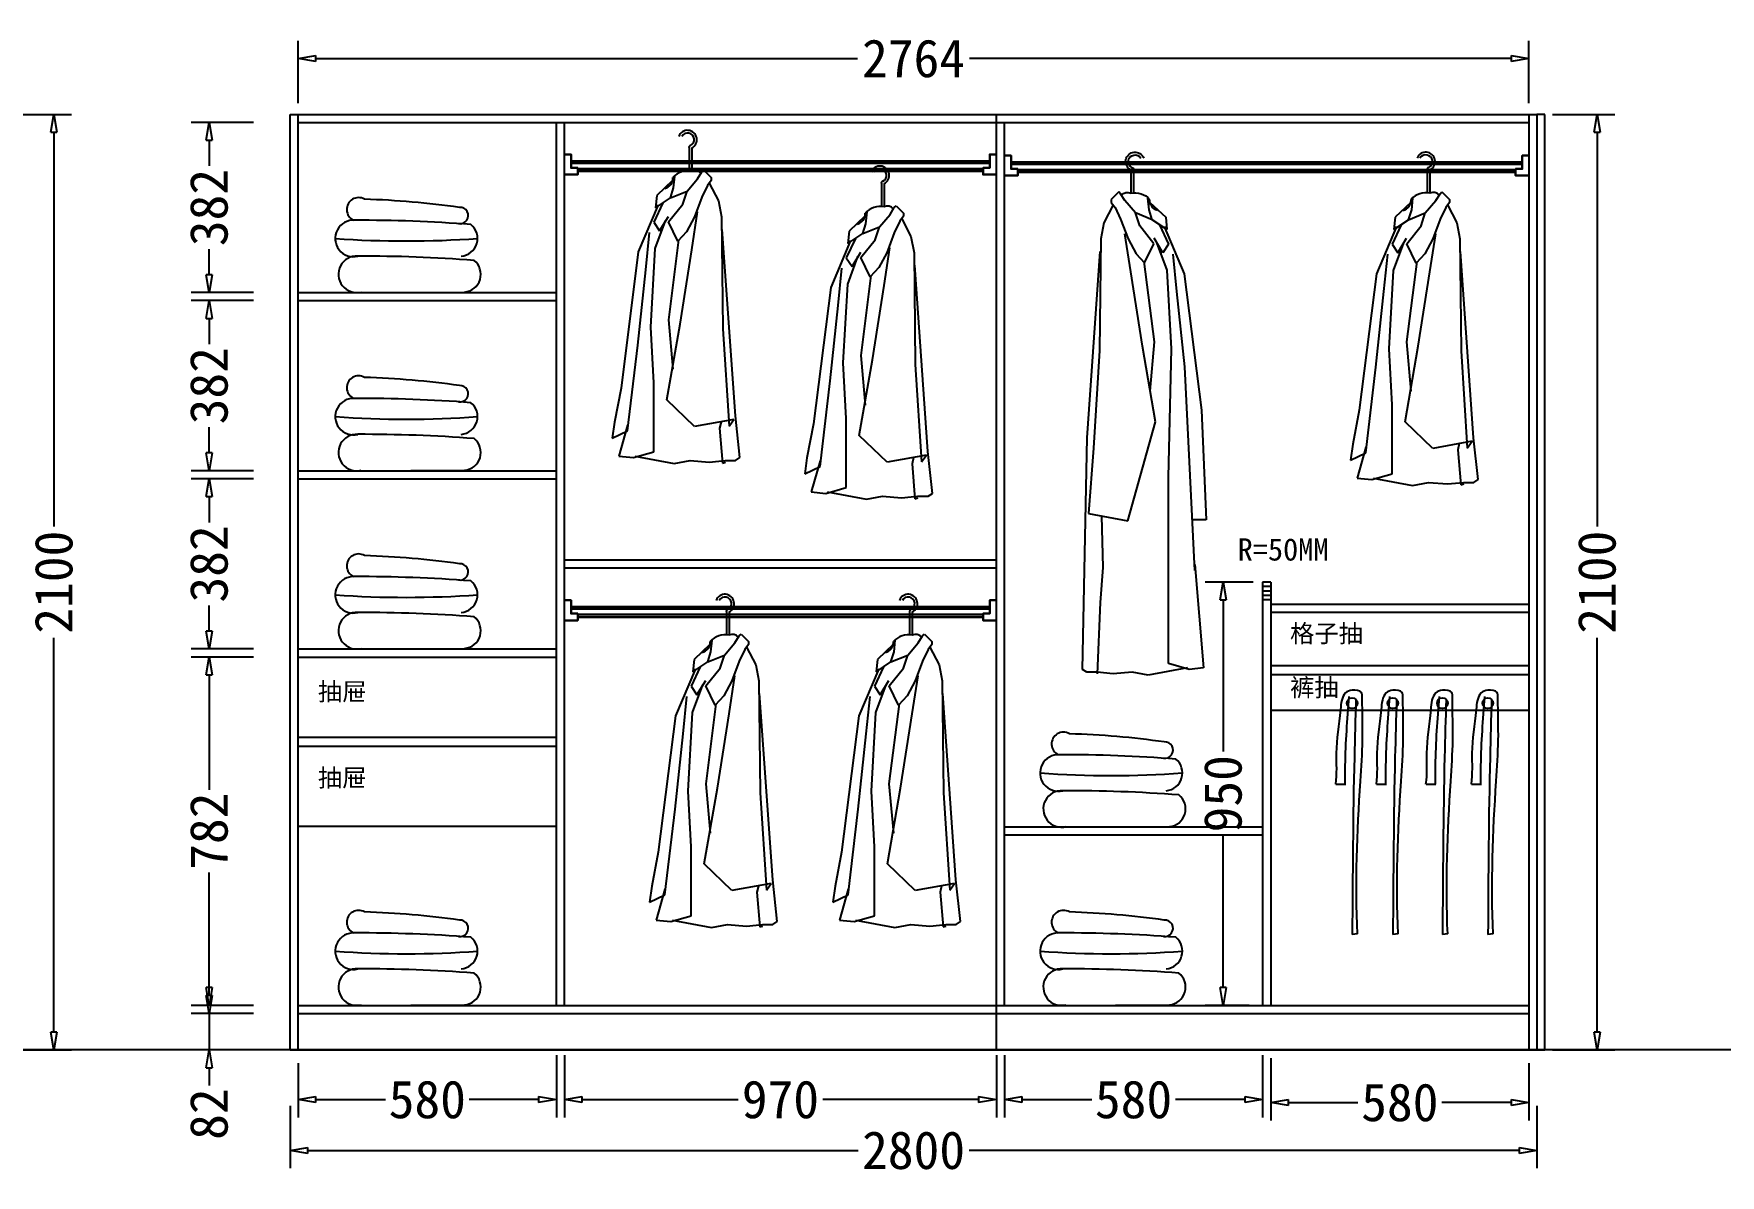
# Model space of a CAD drawing. Header units: millimetres. Extents: x 304407 to 361076, y -1262425 to -1203358.
# Drawn here: x 315719 to 319507, y -1249130 to -1246567 of the extents above; entities that cross this region are included whole.
import ezdxf

# ---------------------------------------------------------------- set-up
doc = ezdxf.new("R2010")
doc.units = ezdxf.units.MM
doc.header["$LTSCALE"] = 20
doc.layers.get('Defpoints').update_dxf_attribs({"color": 250})
for name, color, linetype in [('4', 1, 'Continuous'), ('6', 6, 'Continuous'), ('8', 8, 'Continuous'), ('LAYER10', 11, 'Continuous'), ('LAYER8', 11, 'Continuous'), ('图层3', 4, 'Continuous'), ('墙体', 40, 'Continuous')]:
    doc.layers.add(name, color=color, linetype=linetype)
doc.styles.get("Standard").update_dxf_attribs({"font": 'SimSun.ttf', "height": 85})
doc.styles.add('text', font='SimSun.ttf', dxfattribs={"height": 85})
doc.dimstyles.new('周文晶', dxfattribs={"dimtxt": 70, "dimasz": 40, "dimexe": 40, "dimexo": 30, "dimgap": 10, "dimtad": 0, "dimdec": 0, "dimtxsty": 'Standard', "dimblk": 'CLOSEDBLANK', "dimcen": 200, "dimclrd": 256, "dimclre": 256, "dimadec": 0, "dimazin": 0, "dimtfac": 1, "dimtdec": 0, "dimtmove": 0, "dimatfit": 3, "dimldrblk": 'CLOSEDBLANK', "dimfxl": 100, "dimfxlon": 1, "dimarcsym": 0})

# ---------------------------------------------------------------- blocks, each defined once
blk = doc.blocks.new('_ClosedBlank')
at = {"color": 0, "linetype": 'ByBlock', "lineweight": -2}
for p, q in [((-1, 0.167), (0, 0)), ((-1, 0.167), (-1, -0.167)), ((0, 0), (-1, -0.167))]:
    blk.add_line(p, q, dxfattribs=at)
blk = doc.blocks.new('*D1929')
at = {"lineweight": -2, "transparency": 16777216}
for p, q in [((316313.1, -1248878.6), (316313.1, -1249000.2)), ((316893.1, -1248860.2), (316893.1, -1249000.2)), ((316353.1, -1248960.2), (316509.1, -1248960.2)), ((316853.1, -1248960.2), (316697.2, -1248960.2))]:
    blk.add_line(p, q, dxfattribs=at)
at = {"layer": 'Defpoints', "color": 0, "transparency": 16777216}
for p in [(316893.1, -1248748.6), (316313.1, -1248848.6), (316893.1, -1248960.2)]:
    blk.add_point(p, dxfattribs=at)
at = {"lineweight": -2, "transparency": 16777216, "xscale": 40, "yscale": 40, "zscale": 40, "rotation": 180}
blk.add_blockref('_ClosedBlank', (316313.1, -1248960.2), dxfattribs=at)
at = {"lineweight": -2, "transparency": 16777216, "xscale": 40, "yscale": 40, "zscale": 40}
blk.add_blockref('_ClosedBlank', (316893.1, -1248960.2), dxfattribs=at)
at = {"color": 0, "transparency": 16777216, "insert": (316603.1, -1248960.2), "char_height": 85, "attachment_point": 5}
blk.add_mtext('580', dxfattribs=at)
blk = doc.blocks.new('*D1930')
at = {"lineweight": -2, "transparency": 16777216}
for p, q in [((317899.1, -1248860.2), (317899.1, -1249000.2)), ((318479.1, -1248860.2), (318479.1, -1249000.2)), ((317939.1, -1248960.2), (318095.1, -1248960.2)), ((318439.1, -1248960.2), (318283.2, -1248960.2))]:
    blk.add_line(p, q, dxfattribs=at)
at = {"layer": 'Defpoints', "color": 0, "transparency": 16777216}
for p in [(317899.1, -1246766.6), (318479.1, -1248748.6), (318479.1, -1248960.2)]:
    blk.add_point(p, dxfattribs=at)
at = {"lineweight": -2, "transparency": 16777216, "xscale": 40, "yscale": 40, "zscale": 40, "rotation": 180}
blk.add_blockref('_ClosedBlank', (317899.1, -1248960.2), dxfattribs=at)
at = {"lineweight": -2, "transparency": 16777216, "xscale": 40, "yscale": 40, "zscale": 40}
blk.add_blockref('_ClosedBlank', (318479.1, -1248960.2), dxfattribs=at)
at = {"color": 0, "transparency": 16777216, "insert": (318189.1, -1248960.2), "char_height": 85, "attachment_point": 5}
blk.add_mtext('580', dxfattribs=at)
blk = doc.blocks.new('*D1931')
at = {"lineweight": -2, "transparency": 16777216}
for p, q in [((316313.1, -1246723.2), (316313.1, -1246583.2)), ((319077.1, -1246723.2), (319077.1, -1246583.2)), ((316353.1, -1246623.2), (317569.4, -1246623.2)), ((319037.1, -1246623.2), (317820.8, -1246623.2))]:
    blk.add_line(p, q, dxfattribs=at)
at = {"layer": 'Defpoints', "color": 0, "transparency": 16777216}
for p in [(319077.1, -1246623.2), (316313.1, -1246766.6), (319077.1, -1246766.6)]:
    blk.add_point(p, dxfattribs=at)
at = {"lineweight": -2, "transparency": 16777216, "xscale": 40, "yscale": 40, "zscale": 40, "rotation": 180}
blk.add_blockref('_ClosedBlank', (316313.1, -1246623.2), dxfattribs=at)
at = {"lineweight": -2, "transparency": 16777216, "xscale": 40, "yscale": 40, "zscale": 40}
blk.add_blockref('_ClosedBlank', (319077.1, -1246623.2), dxfattribs=at)
at = {"color": 0, "transparency": 16777216, "insert": (317695.1, -1246623.2), "char_height": 85, "attachment_point": 5}
blk.add_mtext('2764', dxfattribs=at)
blk = doc.blocks.new('*D1932')
at = {"lineweight": -2, "transparency": 16777216}
for p, q in [((316295.1, -1248974.2), (316295.1, -1249114.2)), ((319095.1, -1248974.2), (319095.1, -1249114.2)), ((316335.1, -1249074.2), (317570.4, -1249074.2)), ((319055.1, -1249074.2), (317819.9, -1249074.2))]:
    blk.add_line(p, q, dxfattribs=at)
at = {"layer": 'Defpoints', "color": 0, "transparency": 16777216}
for p in [(316295.1, -1248848.6), (319095.1, -1248848.6), (319095.1, -1249074.2)]:
    blk.add_point(p, dxfattribs=at)
at = {"lineweight": -2, "transparency": 16777216, "xscale": 40, "yscale": 40, "zscale": 40, "rotation": 180}
blk.add_blockref('_ClosedBlank', (316295.1, -1249074.2), dxfattribs=at)
at = {"lineweight": -2, "transparency": 16777216, "xscale": 40, "yscale": 40, "zscale": 40}
blk.add_blockref('_ClosedBlank', (319095.1, -1249074.2), dxfattribs=at)
at = {"color": 0, "transparency": 16777216, "insert": (317695.1, -1249074.2), "char_height": 85, "attachment_point": 5}
blk.add_mtext('2800', dxfattribs=at)
blk = doc.blocks.new('*D1933')
at = {"lineweight": -2, "transparency": 16777216}
for p, q in [((319130, -1246748.6), (319270, -1246748.6)), ((319230, -1246788.6), (319230, -1247673.9)), ((319230, -1248808.6), (319230, -1247923.4)), ((319130, -1248848.6), (319270, -1248848.6))]:
    blk.add_line(p, q, dxfattribs=at)
at = {"layer": 'Defpoints', "color": 0, "transparency": 16777216}
for p in [(319095.1, -1246748.6), (319230, -1246748.6), (319095.1, -1248848.6)]:
    blk.add_point(p, dxfattribs=at)
at = {"lineweight": -2, "transparency": 16777216, "xscale": 40, "yscale": 40, "zscale": 40}
for p, rotation in [((319230, -1246748.6), 90), ((319230, -1248848.6), 270)]:
    blk.add_blockref('_ClosedBlank', p, dxfattribs=dict(at, rotation=rotation))
at = {"color": 0, "transparency": 16777216, "insert": (319230, -1247798.6), "char_height": 85, "attachment_point": 5, "rotation": 90}
blk.add_mtext('2100', dxfattribs=at)
blk = doc.blocks.new('*D1934')
at = {"lineweight": -2, "transparency": 16777216}
for p, q in [((318458.1, -1247798.6), (318350.1, -1247798.6)), ((318390.1, -1247838.6), (318390.1, -1248178.6)), ((318390.1, -1248708.6), (318390.1, -1248368.6)), ((318449.1, -1248748.6), (318350.1, -1248748.6))]:
    blk.add_line(p, q, dxfattribs=at)
at = {"layer": 'Defpoints', "color": 0, "transparency": 16777216}
for p in [(318488.1, -1247798.6), (318390.1, -1248748.6), (318479.1, -1248748.6)]:
    blk.add_point(p, dxfattribs=at)
at = {"lineweight": -2, "transparency": 16777216, "xscale": 40, "yscale": 40, "zscale": 40}
for p, rotation in [((318390.1, -1247798.6), 90), ((318390.1, -1248748.6), 270)]:
    blk.add_blockref('_ClosedBlank', p, dxfattribs=dict(at, rotation=rotation))
at = {"color": 0, "transparency": 16777216, "insert": (318390.1, -1248273.6), "char_height": 85, "attachment_point": 5, "rotation": 90}
blk.add_mtext('950', dxfattribs=at)
blk = doc.blocks.new('*D1935')
at = {"lineweight": -2, "transparency": 16777216}
for p, q in [((318497.1, -1248866.8), (318497.1, -1249006.8)), ((319077.1, -1248878.6), (319077.1, -1249006.8)), ((318537.1, -1248966.8), (318693.1, -1248966.8)), ((319037.1, -1248966.8), (318881.2, -1248966.8))]:
    blk.add_line(p, q, dxfattribs=at)
at = {"layer": 'Defpoints', "color": 0, "transparency": 16777216}
for p in [(318497.1, -1248748.6), (319077.1, -1248848.6), (319077.1, -1248966.8)]:
    blk.add_point(p, dxfattribs=at)
at = {"lineweight": -2, "transparency": 16777216, "xscale": 40, "yscale": 40, "zscale": 40, "rotation": 180}
blk.add_blockref('_ClosedBlank', (318497.1, -1248966.8), dxfattribs=at)
at = {"lineweight": -2, "transparency": 16777216, "xscale": 40, "yscale": 40, "zscale": 40}
blk.add_blockref('_ClosedBlank', (319077.1, -1248966.8), dxfattribs=at)
at = {"color": 0, "transparency": 16777216, "insert": (318787.1, -1248966.8), "char_height": 85, "attachment_point": 5}
blk.add_mtext('580', dxfattribs=at)
blk = doc.blocks.new('*D1936')
at = {"lineweight": -2, "transparency": 16777216}
for p, q in [((316112.9, -1248726.6), (316112.9, -1248686.6)), ((316212.9, -1248766.6), (316072.9, -1248766.6)), ((316112.9, -1248766.6), (316112.9, -1248848.6)), ((316212.9, -1248848.6), (316072.9, -1248848.6)), ((316112.9, -1248888.6), (316112.9, -1248928.6))]:
    blk.add_line(p, q, dxfattribs=at)
at = {"layer": 'Defpoints', "color": 0, "transparency": 16777216}
for p in [(316112.9, -1248766.6), (316313.1, -1248766.6), (316295.1, -1248848.6)]:
    blk.add_point(p, dxfattribs=at)
at = {"lineweight": -2, "transparency": 16777216, "xscale": 40, "yscale": 40, "zscale": 40}
for p, rotation in [((316112.9, -1248766.6), 270), ((316112.9, -1248848.6), 90)]:
    blk.add_blockref('_ClosedBlank', p, dxfattribs=dict(at, rotation=rotation))
at = {"color": 0, "transparency": 16777216, "insert": (316112.9, -1248992.7), "char_height": 85, "attachment_point": 5, "rotation": 90}
blk.add_mtext('82', dxfattribs=at)
blk = doc.blocks.new('*D1937')
at = {"lineweight": -2, "transparency": 16777216}
for p, q in [((316212.9, -1247966.6), (316072.9, -1247966.6)), ((316112.9, -1248006.6), (316112.9, -1248264.5)), ((316112.9, -1248708.6), (316112.9, -1248450.7)), ((316212.9, -1248748.6), (316072.9, -1248748.6))]:
    blk.add_line(p, q, dxfattribs=at)
at = {"layer": 'Defpoints', "color": 0, "transparency": 16777216}
for p in [(316112.9, -1247966.6), (316313.1, -1247966.6), (316313.1, -1248748.6)]:
    blk.add_point(p, dxfattribs=at)
at = {"lineweight": -2, "transparency": 16777216, "xscale": 40, "yscale": 40, "zscale": 40}
for p, rotation in [((316112.9, -1247966.6), 90), ((316112.9, -1248748.6), 270)]:
    blk.add_blockref('_ClosedBlank', p, dxfattribs=dict(at, rotation=rotation))
at = {"color": 0, "transparency": 16777216, "insert": (316112.9, -1248357.6), "char_height": 85, "attachment_point": 5, "rotation": 90}
blk.add_mtext('782', dxfattribs=at)
blk = doc.blocks.new('*D1938')
at = {"lineweight": -2, "transparency": 16777216}
for p, q in [((316212.9, -1247566.6), (316072.9, -1247566.6)), ((316112.9, -1247606.6), (316112.9, -1247664.3)), ((316112.9, -1247908.6), (316112.9, -1247851)), ((316212.9, -1247948.6), (316072.9, -1247948.6))]:
    blk.add_line(p, q, dxfattribs=at)
at = {"layer": 'Defpoints', "color": 0, "transparency": 16777216}
for p in [(316112.9, -1247566.6), (316313.1, -1247566.6), (316313.1, -1247948.6)]:
    blk.add_point(p, dxfattribs=at)
at = {"lineweight": -2, "transparency": 16777216, "xscale": 40, "yscale": 40, "zscale": 40}
for p, rotation in [((316112.9, -1247566.6), 90), ((316112.9, -1247948.6), 270)]:
    blk.add_blockref('_ClosedBlank', p, dxfattribs=dict(at, rotation=rotation))
at = {"color": 0, "transparency": 16777216, "insert": (316112.9, -1247757.6), "char_height": 85, "attachment_point": 5, "rotation": 90}
blk.add_mtext('382', dxfattribs=at)
blk = doc.blocks.new('*D1939')
at = {"lineweight": -2, "transparency": 16777216}
for p, q in [((316212.9, -1247166.6), (316072.9, -1247166.6)), ((316112.9, -1247206.6), (316112.9, -1247264.3)), ((316112.9, -1247508.6), (316112.9, -1247451)), ((316212.9, -1247548.6), (316072.9, -1247548.6))]:
    blk.add_line(p, q, dxfattribs=at)
at = {"layer": 'Defpoints', "color": 0, "transparency": 16777216}
for p in [(316112.9, -1247166.6), (316313.1, -1247166.6), (316313.1, -1247548.6)]:
    blk.add_point(p, dxfattribs=at)
at = {"lineweight": -2, "transparency": 16777216, "xscale": 40, "yscale": 40, "zscale": 40}
for p, rotation in [((316112.9, -1247166.6), 90), ((316112.9, -1247548.6), 270)]:
    blk.add_blockref('_ClosedBlank', p, dxfattribs=dict(at, rotation=rotation))
at = {"color": 0, "transparency": 16777216, "insert": (316112.9, -1247357.6), "char_height": 85, "attachment_point": 5, "rotation": 90}
blk.add_mtext('382', dxfattribs=at)
blk = doc.blocks.new('*D1940')
at = {"lineweight": -2, "transparency": 16777216}
for p, q in [((316212.9, -1246766.6), (316072.9, -1246766.6)), ((316112.9, -1246806.6), (316112.9, -1246864.3)), ((316112.9, -1247108.6), (316112.9, -1247051)), ((316212.9, -1247148.6), (316072.9, -1247148.6))]:
    blk.add_line(p, q, dxfattribs=at)
at = {"layer": 'Defpoints', "color": 0, "transparency": 16777216}
for p in [(316112.9, -1246766.6), (316313.1, -1246766.6), (316313.1, -1247148.6)]:
    blk.add_point(p, dxfattribs=at)
at = {"lineweight": -2, "transparency": 16777216, "xscale": 40, "yscale": 40, "zscale": 40}
for p, rotation in [((316112.9, -1246766.6), 90), ((316112.9, -1247148.6), 270)]:
    blk.add_blockref('_ClosedBlank', p, dxfattribs=dict(at, rotation=rotation))
at = {"color": 0, "transparency": 16777216, "insert": (316112.9, -1246957.6), "char_height": 85, "attachment_point": 5, "rotation": 90}
blk.add_mtext('382', dxfattribs=at)
blk = doc.blocks.new('*D1941')
at = {"lineweight": -2, "transparency": 16777216}
for p, q in [((316911.1, -1248860.2), (316911.1, -1249000.2)), ((317881.1, -1248860.2), (317881.1, -1249000.2)), ((316951.1, -1248960.2), (317301.1, -1248960.2)), ((317841.1, -1248960.2), (317491.1, -1248960.2))]:
    blk.add_line(p, q, dxfattribs=at)
at = {"layer": 'Defpoints', "color": 0, "transparency": 16777216}
for p in [(316911.1, -1248748.6), (317881.1, -1248748.6), (317881.1, -1248960.2)]:
    blk.add_point(p, dxfattribs=at)
at = {"lineweight": -2, "transparency": 16777216, "xscale": 40, "yscale": 40, "zscale": 40, "rotation": 180}
blk.add_blockref('_ClosedBlank', (316911.1, -1248960.2), dxfattribs=at)
at = {"lineweight": -2, "transparency": 16777216, "xscale": 40, "yscale": 40, "zscale": 40}
blk.add_blockref('_ClosedBlank', (317881.1, -1248960.2), dxfattribs=at)
at = {"color": 0, "transparency": 16777216, "insert": (317396.1, -1248960.2), "char_height": 85, "attachment_point": 5}
blk.add_mtext('970', dxfattribs=at)
blk = doc.blocks.new('*D1964')
at = {"lineweight": -2, "transparency": 16777216}
for p, q in [((315664.4, -1246748.6), (315804.4, -1246748.6)), ((315764.4, -1246788.6), (315764.4, -1247673.9)), ((315764.4, -1248808.6), (315764.4, -1247923.4)), ((315664.4, -1248848.6), (315804.4, -1248848.6))]:
    blk.add_line(p, q, dxfattribs=at)
at = {"layer": 'Defpoints', "color": 0, "transparency": 16777216}
for p in [(315629.5, -1246748.6), (315764.4, -1246748.6), (315629.5, -1248848.6)]:
    blk.add_point(p, dxfattribs=at)
at = {"lineweight": -2, "transparency": 16777216, "xscale": 40, "yscale": 40, "zscale": 40}
for p, rotation in [((315764.4, -1246748.6), 90), ((315764.4, -1248848.6), 270)]:
    blk.add_blockref('_ClosedBlank', p, dxfattribs=dict(at, rotation=rotation))
at = {"color": 0, "transparency": 16777216, "insert": (315764.4, -1247798.6), "char_height": 85, "attachment_point": 5, "rotation": 90}
blk.add_mtext('2100', dxfattribs=at)
blk = doc.blocks.new('A$C1C5764E0')
at = {"layer": '8'}
for p, q in [((172.3, 708.4), (172.3, 657.4)), ((178.3, 708.4), (178.3, 657.4)), ((137.4, 618.5), (140.1, 644.9)), ((191.5, 639.3), (201.2, 654.6)), ((201.2, 654.6), (205.3, 658.7)), ((205.3, 658.7), (222, 642.1)), ((135.3, 635.3), (99.9, 601.9)), ((130.4, 596.4), (137.4, 618.5)), ((130.4, 596.4), (167.9, 611.6)), ((158.2, 582.5), (167.9, 611.6)), ((167.9, 611.6), (191.5, 639.3)), ((213.6, 624.1), (201.2, 597.8)), ((222, 635.2), (213.6, 624.1)), ((217.8, 629.6), (238.6, 589.4)), ((222, 642.1), (222, 635.2)), ((103, 580.9), (58.4, 475.1)), ((113.7, 585.2), (93.2, 541.7)), ((99.9, 601.9), (97.1, 574.2)), ((97.1, 574.2), (130.4, 596.4)), ((126.3, 542.3), (158.2, 582.5)), ((201.2, 597.8), (184.5, 553.4)), ((238.6, 589.4), (245.5, 553.4)), ((93.2, 541.7), (106.3, 522.1)), ((96.5, 482.8), (119.4, 544.9)), ((106.3, 522.1), (125.9, 554.7)), ((147.1, 499.3), (126.3, 542.3)), ((184.5, 553.4), (166.5, 520.1)), ((178.3, 479.5), (191.3, 564.6)), ((245.5, 553.4), (248.3, 302.5)), ((75, 435), (83.4, 518.8)), ((148.8, 502.4), (125.9, 322.6)), ((166.5, 520.1), (147.1, 499.3)), ((276.4, 106.8), (247, 525.3)), ((58.4, 475.1), (19.5, 168.8)), ((86.6, 306.3), (96.5, 482.8)), ((152.1, 312.8), (178.3, 479.5)), ((57, 265.8), (75, 435)), ((93.2, 180.9), (86.6, 306.3)), ((122.6, 142.8), (152.1, 312.8)), ((125.9, 322.6), (135.7, 211.4)), ((34.3, 73.1), (57, 265.8)), ((248.3, 302.5), (262.2, 83.5)), ((19.5, 168.8), (4.8, 92.7)), ((93.2, 26.2), (93.2, 180.9)), ((184.8, 82.8), (122.6, 142.8)), ((4.8, 92.7), (0, 56.7)), ((34.3, 86.2), (14.7, 16.3)), ((273.1, 99.1), (184.8, 82.8)), ((244.2, 93.8), (240.9, 79.6)), ((240.9, 79.6), (247.4, 1.1)), ((262.2, 83.5), (273.1, 99.1)), ((286.7, 13.1), (276.4, 106.8)), ((0, 56.7), (34.3, 73.1)), ((14.7, 16.3), (47.4, 13.1)), ((47.4, 13.1), (93.2, 26.2)), ((50.7, 16.3), (139, 0)), ((139, 0), (175, 6.5)), ((175, 6.5), (217.5, 3.3)), ((217.5, 3.3), (253.5, 6.5)), ((247.4, 1.1), (254, 3.3)), ((253.5, 6.5), (276.9, 6.5)), ((276.9, 6.5), (286.7, 13.1))]:
    blk.add_line(p, q, dxfattribs=at)
for centre, radius, start, end in [((168.9, 727.1), 20.9, 296.6338, 159.5285), ((168.9, 727.1), 14.9, 296.6338, 150.6175), ((175.9, 709.9), 3.91, 94.6712, 201.9626), ((168.9, 613.1), 43.9, 77.6993, 138.5966), ((186.2, 639.8), 18, 42.48, 116.3392), ((110.9, 641.2), 25.1, 286.2636, 2.0248)]:
    blk.add_arc(centre, radius, start, end, dxfattribs=at)
blk = doc.blocks.new('A$C4F477F88')
at = {"layer": 'LAYER10'}
blk.add_blockref('A$C1C5764E0', (0, 0), dxfattribs=at)
blk = doc.blocks.new('A$C5E603B19')
at = {"layer": 'LAYER8'}
blk.add_blockref('A$C4F477F88', (0, 0), dxfattribs=at)
blk = doc.blocks.new('A$C1B0A679D')
at = {"layer": '图层3'}
blk.add_blockref('A$C5E603B19', (0, 0), dxfattribs=at)
blk = doc.blocks.new('A$C52EB379C')
at = {"layer": '8'}
for p, q in [((163.3, 1134.6), (163.3, 1083.5)), ((169.3, 1134.6), (169.3, 1083.5)), ((126.4, 1061.5), (91, 1028.1)), ((128.4, 1044.7), (131.2, 1071)), ((159, 1037.8), (182.5, 1065.5)), ((182.5, 1065.5), (192.3, 1080.7)), ((192.3, 1080.7), (196.4, 1084.9)), ((196.4, 1084.9), (213.1, 1068.3)), ((213.1, 1061.3), (204.7, 1050.2)), ((213.1, 1068.3), (213.1, 1061.3)), ((91, 1028.1), (88.2, 1000.3)), ((121.5, 1022.5), (128.4, 1044.7)), ((121.5, 1022.5), (159, 1037.8)), ((149.3, 1008.7), (159, 1037.8)), ((192.3, 1023.9), (175.6, 979.5)), ((204.7, 1050.2), (192.3, 1023.9)), ((208.9, 1055.8), (229.7, 1015.6)), ((94.1, 1007.1), (49.5, 901.3)), ((104.8, 1011.4), (84.3, 967.8)), ((88.2, 1000.3), (121.5, 1022.5)), ((117.4, 968.5), (149.3, 1008.7)), ((169.3, 905.7), (182.4, 990.7)), ((229.7, 1015.6), (236.6, 979.5)), ((84.3, 967.8), (97.4, 948.2)), ((87.6, 909), (110.5, 971.1)), ((97.4, 948.2), (117, 980.9)), ((138.2, 925.5), (117.4, 968.5)), ((175.6, 979.5), (157.6, 946.3)), ((236.6, 979.5), (239.4, 728.7)), ((267.5, 533), (238.1, 951.5)), ((66.1, 861.1), (74.5, 944.9)), ((139.9, 928.6), (117, 748.8)), ((157.6, 946.3), (138.2, 925.5)), ((49.5, 901.3), (10.6, 595)), ((77.7, 732.4), (87.6, 909)), ((143.2, 738.9), (169.3, 905.7)), ((48.1, 692), (66.1, 861.1)), ((84.3, 444.7), (77.7, 732.4)), ((113.7, 568.9), (143.2, 738.9)), ((117, 748.8), (126.8, 637.6)), ((239.4, 728.7), (253.3, 509.7)), ((25.4, 235.4), (48.1, 692)), ((10.6, 595), (0, 349)), ((175.9, 346.6), (113.7, 568.9)), ((277.8, 13.1), (267.5, 533)), ((253.3, 509.7), (264.2, 362.9)), ((84.3, 26.2), (84.3, 444.7)), ((0, 349), (31, 349)), ((264.2, 362.9), (175.9, 346.6)), ((235.3, 357.6), (232, 242)), ((25.4, 248.5), (5.8, 16.3)), ((232, 242), (238.5, 163.5)), ((238.5, 163.5), (245.1, 3.3)), ((5.8, 16.3), (38.5, 13.1)), ((38.5, 13.1), (84.3, 26.2)), ((41.7, 16.3), (130.1, 0)), ((130.1, 0), (166.1, 6.5)), ((166.1, 6.5), (208.6, 3.3)), ((208.6, 3.3), (244.6, 6.5)), ((244.6, 6.5), (268, 6.5)), ((268, 6.5), (277.8, 13.1))]:
    blk.add_line(p, q, dxfattribs=at)
for centre, radius, start, end in [((160, 1153.2), 20.9, 296.6338, 159.5285), ((160, 1153.2), 14.9, 296.6338, 150.6175), ((167, 1136), 3.91, 94.6712, 201.9626), ((102, 1067.4), 25.1, 286.2636, 2.0248), ((160, 1039.2), 43.9, 77.6993, 138.5966), ((177.3, 1066), 18, 42.48, 116.3392)]:
    blk.add_arc(centre, radius, start, end, dxfattribs=at)
blk = doc.blocks.new('A$C05785CA5')
at = {"layer": 'LAYER10'}
blk.add_blockref('A$C52EB379C', (0, 0), dxfattribs=at)
blk = doc.blocks.new('A$C100967EE')
at = {"layer": 'LAYER10'}
blk.add_blockref('A$C05785CA5', (0, 0), dxfattribs=at)
blk = doc.blocks.new('A$C65D30603')
at = {"layer": 'LAYER8'}
blk.add_blockref('A$C100967EE', (0, 0), dxfattribs=at)
blk = doc.blocks.new('A$C50CE712E')
at = {"layer": '图层3'}
blk.add_blockref('A$C65D30603', (0, 0), dxfattribs=at)
blk = doc.blocks.new('A$C11F00F61')
at = {"color": 8}
blk.add_line((48.2, 0), (290.3, 1.2), dxfattribs=at)
at = {"layer": '墙体', "color": 8}
for centre, radius, start, end in [((52.6, 186.6), 26.7, 59.8021, 244.0801), ((9.8, -1698.7), 1909.1, 81.8981, 88.3112), ((280.3, 173), 18.4, 260.1551, 94.4157), ((41, 121.6), 41, 86.0834, 284.0988), ((53.8, -3125.6), 3288.1, 85.6244, 90.1755), ((279.7, 121.7), 40, 274.9406, 51.3165), ((159.2, 2329.1), 2213.2, 265.8756, 274.159), ((48.2, 41), 41, 86.0834, 284.0988), ((61, -3206.2), 3288.1, 85.6244, 90.1755), ((286.9, 41.1), 40, 274.9406, 51.3165)]:
    blk.add_arc(centre, radius, start, end, dxfattribs=at)
blk = doc.blocks.new('A$C3B9601DC')
at = {"layer": '4', "color": 8}
blk.add_line((62, 1.5), (47.4, 0), dxfattribs=at)
for points, knots in [([(62, 1.5), (55.4, 144.3), (62.8, 324.3), (78.7, 548.8), (75.2, 622.1), (75.7, 684.6), (46.8, 686.9), (17.9, 676.1), (12.7, 599.8), (-1.5, 524.3), (4.4, 450.4), (0, 421.8)], [0, 0, 0, 0, 428.516837, 544.203019, 664.137455, 677.621305, 701.749401, 722.125787, 770.743064, 895.133582, 980.731534, 980.731534, 980.731534, 980.731534]), ([(37.8, 667.5), (32.8, 603.2), (26.4, 521.3), (26.8, 439.3), (26.9, 421.8)], [0, 0, 0, 0, 193.394932, 246.046188, 246.046188, 246.046188, 246.046188])]:
    blk.add_open_spline(points, degree=3, knots=knots, dxfattribs=at)
blk.add_spline([(57.6, 658.7), (53.2, 497.8), (47.4, 0)], degree=3, dxfattribs=at)
blk.add_open_spline([(1.4, 421.8), (10.7, 421.8), (19.9, 421.8), (29.2, 421.8)], degree=3, dxfattribs=at)
at = {"layer": '6', "color": 8}
blk.add_circle((47.2, 648.9), 15, dxfattribs=at)
blk = doc.blocks.new('edr334343')
at = {"layer": '6', "color": 8, "xscale": 0.7999999999301508, "yscale": 0.7999999999301508, "zscale": 0.7999999999301508}
for p in [(311012.9, -1202094.7), (311104.2, -1202094.7), (311215.5, -1202094.7), (311317.6, -1202094.7)]:
    blk.add_blockref('A$C3B9601DC', p, dxfattribs=at)

msp = doc.modelspace()

# ---------------------------------------------------------------- linework, layer by layer
for p, q in [((316295.1, -1248848.6), (316295.1, -1246748.6)), ((316295.1, -1246748.6), (319095.1, -1246748.6)), ((316313.1, -1248848.6), (316313.1, -1246748.6)), ((316313.1, -1246766.6), (319077.1, -1246766.6)), ((316893.1, -1248748.6), (316893.1, -1246766.6)), ((316911.1, -1248748.6), (316911.1, -1246766.6)), ((317881.1, -1248848.6), (317881.1, -1246748.6)), ((317899.1, -1248748.6), (317899.1, -1246766.6)), ((319077.1, -1246748.6), (319077.1, -1248848.6)), ((319095.1, -1246748.6), (319095.1, -1248848.6)), ((319113.1, -1246748.6), (319095.1, -1246748.6)), ((319113.1, -1248848.6), (319113.1, -1246748.6)), ((316313.1, -1247148.6), (316893.1, -1247148.6)), ((316313.1, -1247166.6), (316893.1, -1247166.6)), ((316313.1, -1247548.6), (316893.1, -1247548.6)), ((316313.1, -1247566.6), (316893.1, -1247566.6)), ((316911.1, -1247748.6), (317881.1, -1247748.6)), ((316911.1, -1247766.6), (317881.1, -1247766.6)), ((318479.1, -1247798.6), (318479.1, -1248748.6)), ((318497.1, -1247798.6), (318479.1, -1247798.6)), ((318497.1, -1247798.6), (318497.1, -1248748.6)), ((318497.1, -1247808.6), (318479.1, -1247808.6)), ((318497.1, -1247818.6), (318479.1, -1247818.6)), ((318497.1, -1247828.6), (318479.1, -1247828.6)), ((318497.1, -1247838.6), (318479.1, -1247838.6)), ((319077.1, -1247848.6), (318497.1, -1247848.6)), ((319077.1, -1247866.6), (318497.1, -1247866.6)), ((316313.1, -1247948.6), (316893.1, -1247948.6)), ((316313.1, -1247966.6), (316893.1, -1247966.6)), ((319077.1, -1247986.6), (318497.1, -1247986.6)), ((319077.1, -1248006.6), (318497.1, -1248006.6)), ((319077.1, -1248086.6), (318497.1, -1248086.6)), ((316313.1, -1248146.6), (316893.1, -1248146.6)), ((316313.1, -1248166.6), (316893.1, -1248166.6)), ((316313.1, -1248346.6), (316893.1, -1248346.6)), ((318479.1, -1248348.6), (317899.1, -1248348.6)), ((318479.1, -1248366.6), (317899.1, -1248366.6)), ((316313.1, -1248748.6), (319077.1, -1248748.6)), ((316313.1, -1248766.6), (319077.1, -1248766.6)), ((316295.1, -1248848.6), (319095.1, -1248848.6)), ((319095.1, -1248848.6), (319113.1, -1248848.6))]:
    msp.add_line(p, q)
at = {"color": 8}
msp.add_line((361075.9, -1248848.6), (304407.4, -1248848.6), dxfattribs=at)
msp.add_line((361075.9, -1248848.6), (304407.4, -1248848.6), dxfattribs=at)
msp.add_line((361075.9, -1248848.6), (304407.4, -1248848.6), dxfattribs=at)
at = {"lineweight": 30}
for points in [[(316911.1, -1246838.5), (316926.1, -1246838.5), (316926.1, -1246868.5), (316941.1, -1246868.5), (316941.1, -1246883.5), (316911.1, -1246883.5)], [(317881.1, -1246838.5), (317866.1, -1246838.5), (317866.1, -1246868.5), (317851.1, -1246868.5), (317851.1, -1246883.5), (317881.1, -1246883.5)], [(317899.1, -1246840.9), (317914.1, -1246840.9), (317914.1, -1246870.9), (317929.1, -1246870.9), (317929.1, -1246885.9), (317899.1, -1246885.9)], [(319077.1, -1246840.9), (319062.1, -1246840.9), (319062.1, -1246870.9), (319047.1, -1246870.9), (319047.1, -1246885.9), (319077.1, -1246885.9)], [(317866.1, -1246853.5), (316926.1, -1246853.5)], [(317866.1, -1246858.1), (316926.1, -1246858.1)], [(317851.1, -1246870.6), (316941.1, -1246870.6)], [(317851.1, -1246876), (316941.1, -1246876)], [(319062.1, -1246855.9), (317914.1, -1246855.9)], [(319062.1, -1246860.5), (317914.1, -1246860.5)], [(319047.1, -1246873), (317929.1, -1246873)], [(319047.1, -1246878.4), (317929.1, -1246878.4)], [(316911.1, -1247839.3), (316926.1, -1247839.3), (316926.1, -1247869.3), (316941.1, -1247869.3), (316941.1, -1247884.3), (316911.1, -1247884.3)], [(317866.1, -1247854.3), (316926.1, -1247854.3)], [(317866.1, -1247858.8), (316926.1, -1247858.8)], [(317851.1, -1247871.3), (316941.1, -1247871.3)], [(317881.1, -1247839.3), (317866.1, -1247839.3), (317866.1, -1247869.3), (317851.1, -1247869.3), (317851.1, -1247884.3), (317881.1, -1247884.3)], [(317851.1, -1247876.8), (316941.1, -1247876.8)]]:
    msp.add_lwpolyline(points, dxfattribs=at)

# ---------------------------------------------------------------- block references
for name, p in [('A$C1B0A679D', (317018.6, -1247532.2)), ('A$C1B0A679D', (318676.5, -1247581.4)), ('A$C1B0A679D', (317450.7, -1247612.3)), ('A$C11F00F61', (316396.3, -1247148.6)), ('A$C11F00F61', (316396.3, -1247548.6)), ('A$C11F00F61', (316396.3, -1247948.6)), ('A$C1B0A679D', (317102.4, -1248573.8)), ('A$C1B0A679D', (317514, -1248573.8)), ('edr334343', (7629.5, -46494.7)), ('A$C11F00F61', (317979.2, -1248348.6)), ('A$C11F00F61', (316396.3, -1248748.6)), ('A$C11F00F61', (317979.2, -1248748.6))]:
    msp.add_blockref(name, p)
at = {"xscale": -1}
msp.add_blockref('A$C50CE712E', (318352.3, -1248007.5), dxfattribs=at)

# ---------------------------------------------------------------- texts
at = {"attachment_point": 1, "style": 'text'}
for s, insert, char_height, width in [('R=50MM', (318422.9, -1247700.1), 50, 419.038), ('格子抽', (318540.7, -1247893.7), 40, 305.609), ('抽屉', (316357.4, -1248024.3), 40, 305.609), ('裤抽', (318540.7, -1248015), 40, 305.609), ('抽屉', (316357.4, -1248217.6), 40, 305.609)]:
    msp.add_mtext(s, dxfattribs=dict(at, insert=insert, char_height=char_height, width=width))

# ---------------------------------------------------------------- dimensions: what is measured, and where the dimension line sits
for base, p1, p2, picture, middle in [((319077.1, -1246623.2), (316313.1, -1246766.6), (319077.1, -1246766.6), '*D1931', (317695.1, -1246623.2)), ((318479.1, -1248960.2), (317899.1, -1246766.6), (318479.1, -1248748.6), '*D1930', (318189.1, -1248960.2)), ((316893.1, -1248960.2), (316313.1, -1248848.6), (316893.1, -1248748.6), '*D1929', (316603.1, -1248960.2)), ((317881.1, -1248960.2), (316911.1, -1248748.6), (317881.1, -1248748.6), '*D1941', (317396.1, -1248960.2)), ((319077.1, -1248966.8), (318497.1, -1248748.6), (319077.1, -1248848.6), '*D1935', (318787.1, -1248966.8)), ((319095.1, -1249074.2), (316295.1, -1248848.6), (319095.1, -1248848.6), '*D1932', (317695.1, -1249074.2))]:
    dim = msp.add_linear_dim(base=base, p1=p1, p2=p2, dimstyle='周文晶')
    dim.commit()
    dim.dimension.update_dxf_attribs({"geometry": picture, "text_midpoint": middle})
for base, p1, p2, angle, picture, middle in [((315764.4, -1246748.6), (315629.5, -1248848.6), (315629.5, -1246748.6), 90, '*D1964', (315764.4, -1247798.6)), ((316112.9, -1246766.6), (316313.1, -1247148.6), (316313.1, -1246766.6), 270, '*D1940', (316112.9, -1246957.6)), ((319230, -1246748.6), (319095.1, -1248848.6), (319095.1, -1246748.6), 90, '*D1933', (319230, -1247798.6)), ((316112.9, -1247166.6), (316313.1, -1247548.6), (316313.1, -1247166.6), 270, '*D1939', (316112.9, -1247357.6)), ((316112.9, -1247566.6), (316313.1, -1247948.6), (316313.1, -1247566.6), 270, '*D1938', (316112.9, -1247757.6)), ((318390.1, -1248748.6), (318488.1, -1247798.6), (318479.1, -1248748.6), 90, '*D1934', (318390.1, -1248273.6)), ((316112.9, -1247966.6), (316313.1, -1248748.6), (316313.1, -1247966.6), 270, '*D1937', (316112.9, -1248357.6))]:
    dim = msp.add_linear_dim(base=base, p1=p1, p2=p2, angle=angle, dimstyle='周文晶')
    dim.commit()
    dim.dimension.update_dxf_attribs({"geometry": picture, "text_midpoint": middle})
dim = msp.add_linear_dim(base=(316112.9, -1248766.6), p1=(316295.1, -1248848.6), p2=(316313.1, -1248766.6), angle=270, dimstyle='周文晶')
dim.commit()
dim.dimension.update_dxf_attribs({"geometry": '*D1936', "text_midpoint": (316112.9, -1248992.7), "dimtype": 128})

doc.saveas('drawing.dxf')
